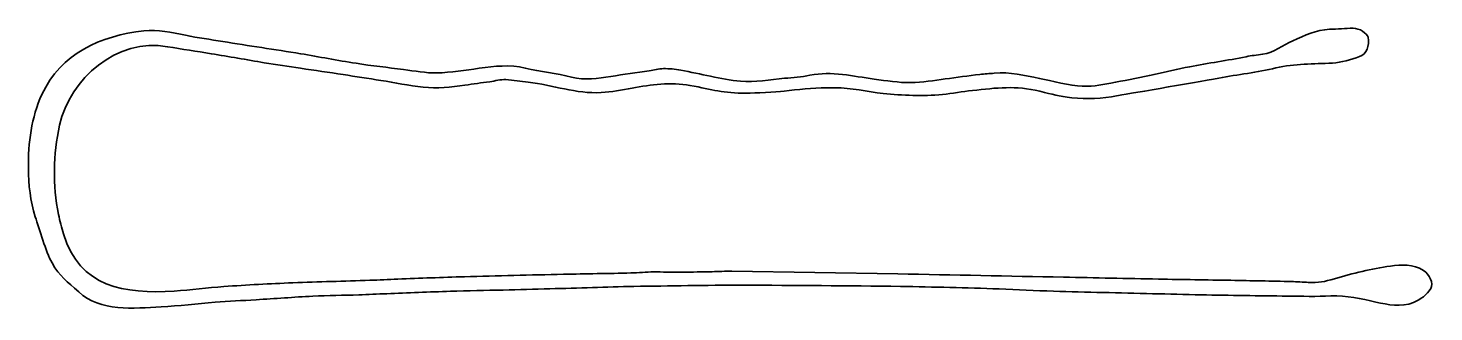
# Model space of a CAD drawing. Extents: x 252 to 528, y -329 to -273.
import ezdxf

# ---------------------------------------------------------------- set-up
doc = ezdxf.new("R2010")
doc.units = 0
doc.header["$MEASUREMENT"] = 0
doc.layers.add('Layer 1', color=7, linetype='Continuous')

msp = doc.modelspace()

# ---------------------------------------------------------------- linework, layer by layer
at = {"layer": 'Layer 1', "color": 7, "lineweight": 35, "true_color": 0xffffff}
msp.add_open_spline([(258.27, -309.83), (257.12, -304.05), (257.17, -298.03), (258.45, -292.28), (260.52, -283), (269.75, -275.09), (279.68, -276.8), (282.53, -277.29), (285.4, -277.7), (288.26, -278.18), (291.73, -278.76), (295.2, -279.37), (298.68, -279.95), (301.04, -280.34), (303.4, -280.69), (305.76, -281.05), (308.55, -281.47), (311.35, -281.86), (314.14, -282.29), (316.61, -282.66), (319.09, -283.08), (321.57, -283.44), (324.28, -283.85), (327.09, -284.49), (329.87, -284.78), (332.65, -285.07), (335.34, -284.79), (338.08, -284.39), (339.71, -284.15), (341.34, -283.92), (342.96, -283.69), (344.01, -283.54), (345.07, -283.25), (346.11, -283.28), (347.59, -283.34), (349.05, -283.66), (350.53, -283.81), (355.33, -284.3), (359.94, -286.15), (364.84, -285.82), (366.87, -285.69), (368.9, -285.37), (370.9, -284.98), (374.68, -284.26), (378.46, -283.76), (382.29, -284.43), (386.78, -285.23), (388.76, -286.02), (393.41, -285.94), (394.99, -285.91), (399.21, -285.77), (400.76, -285.57), (403.54, -285.19), (406.26, -284.93), (409.09, -284.87), (409.09, -284.87), (410.76, -284.87), (410.76, -284.87), (413.97, -284.86), (417.05, -285.72), (420.24, -286.01), (424.1, -286.37), (427.99, -286.6), (431.86, -286.21), (433.83, -286.01), (435.79, -285.65), (437.76, -285.43), (442.55, -284.9), (446.24, -284.42), (450.99, -285.57), (453.58, -286.19), (454.66, -286.59), (457.32, -286.87), (460.1, -287.16), (463.46, -287.02), (466.06, -286.5), (467.37, -286.23), (480.92, -283.96), (486.18, -282.97), (489.9, -282.27), (493.7, -281.88), (497.38, -280.99), (501.06, -280.09), (504.75, -280.24), (508.46, -280.03), (510.25, -279.94), (512.06, -279.35), (513.78, -278.76), (515.18, -278.26), (515.8, -276.59), (515.49, -274.96), (515.34, -274.19), (513.73, -273.14), (512.56, -273.16), (511.01, -273.19), (509.47, -273.33), (507.92, -273.38), (505.31, -273.47), (503.02, -274.62), (500.71, -275.64), (498.72, -276.51), (497.03, -277.99), (494.75, -278.29), (493.66, -278.44), (492.58, -278.56), (491.51, -278.78), (487.84, -279.52), (484.12, -280.03), (480.44, -280.74), (478.11, -281.19), (475.79, -281.76), (473.46, -282.25), (470.94, -282.79), (468.43, -283.35), (465.89, -283.79), (463.3, -284.23), (461.91, -284.65), (459.32, -284.59), (456.94, -284.53), (453.32, -283.51), (450.95, -283.05), (447.99, -282.49), (445.14, -281.71), (442.05, -282.02), (441.11, -282.11), (440.16, -282.15), (439.22, -282.26), (436.96, -282.54), (434.7, -282.86), (432.44, -283.14), (430.18, -283.42), (427.92, -283.88), (425.65, -283.88), (423.26, -283.89), (420.87, -283.52), (418.49, -283.19), (414.3, -282.62), (410.16, -281.56), (405.85, -282.43), (404.21, -282.77), (402.54, -282.91), (400.88, -283.03), (398.01, -283.24), (395.06, -283.91), (392.22, -283.61), (388.28, -283.19), (384.4, -282.15), (380.48, -281.43), (379.36, -281.22), (378.21, -281.1), (377.08, -281.12), (376.15, -281.13), (375.23, -281.4), (374.3, -281.54), (371.78, -281.92), (369.25, -282.25), (366.74, -282.67), (364.18, -283.09), (361.67, -283.45), (359.04, -282.78), (356.05, -282.02), (352.94, -281.75), (349.94, -281.02), (346.89, -280.27), (343.92, -280.65), (340.9, -281.06), (338.14, -281.45), (335.37, -281.89), (332.59, -281.96), (330.41, -282.02), (328.21, -281.57), (326.03, -281.3), (322.92, -280.91), (319.79, -280.55), (316.69, -280.07), (313.06, -279.5), (309.45, -278.8), (305.82, -278.19), (303.28, -277.76), (300.72, -277.39), (298.17, -276.99), (295.61, -276.59), (293.06, -276.19), (290.51, -275.78), (288.07, -275.39), (285.62, -275.05), (283.21, -274.56), (280.5, -274.01), (277.78, -273.37), (275.02, -273.68), (266.55, -274.64), (258.71, -278.12), (254.99, -286.21), (252.92, -290.72), (252.29, -295.77), (252.34, -300.73), (252.38, -303.96), (252.7, -307.21), (253.7, -310.28), (254.53, -312.81), (255.72, -317.01), (256.98, -319.36), (258.44, -322.05), (260, -322.97), (262.24, -325.06), (266.44, -329), (273.04, -328.3), (278.39, -328.01), (281.93, -327.82), (285.46, -327.38), (289, -327.1), (291.68, -326.89), (294.37, -326.78), (297.06, -326.61), (300.77, -326.38), (304.47, -326.09), (308.19, -325.91), (311.21, -325.76), (314.23, -325.74), (317.25, -325.65), (319.07, -325.59), (320.9, -325.49), (322.72, -325.41), (326.88, -325.25), (331.05, -325.07), (335.22, -324.94), (338.68, -324.83), (342.14, -324.78), (345.6, -324.69), (348.66, -324.62), (351.72, -324.54), (354.78, -324.45), (357.57, -324.38), (360.35, -324.29), (363.13, -324.21), (365.83, -324.13), (368.53, -324.02), (371.24, -323.98), (378.33, -323.88), (385.43, -323.74), (392.53, -323.75), (402.91, -323.76), (413.29, -323.85), (423.67, -323.99), (430.11, -324.07), (436.56, -324.27), (443, -324.46), (446.57, -324.57), (450.13, -324.82), (453.7, -324.92), (460.18, -325.12), (466.66, -325.25), (473.14, -325.41), (476.33, -325.49), (479.51, -325.59), (482.69, -325.65), (488.35, -325.74), (494.01, -325.82), (499.67, -325.89), (502.5, -325.92), (505.35, -326), (508.18, -325.86), (511.22, -325.71), (514.11, -326.42), (517.03, -327.05), (519.47, -327.58), (521.89, -328.18), (524.39, -327.12), (525.84, -326.51), (527, -325.66), (527.81, -324.38), (528.4, -323.45), (527.51, -321.56), (526.38, -320.83), (524.33, -319.52), (522.02, -319.67), (519.87, -319.98), (516.15, -320.52), (512.48, -321.39), (508.88, -322.46), (506.86, -323.07), (505.76, -323.28), (503.69, -323.19), (502.91, -323.15), (501.26, -323.05), (500.47, -323.03), (496.49, -322.93), (492.51, -322.86), (488.53, -322.78), (483.79, -322.7), (479.05, -322.63), (474.31, -322.54), (468.09, -322.42), (461.88, -322.29), (455.67, -322.16), (444.82, -321.95), (433.98, -321.73), (423.14, -321.5), (423.14, -321.5), (390.48, -320.95), (390.48, -320.95), (389.2, -321), (387.92, -321.05), (386.63, -321.08), (384.67, -321.13), (382.71, -321.16), (380.75, -321.18), (379.73, -321.19), (378.71, -321.19), (377.7, -321.18), (376.86, -321.17), (376.03, -321.09), (375.19, -321.12), (373.69, -321.16), (372.19, -321.3), (370.69, -321.34), (366.27, -321.44), (361.85, -321.49), (357.43, -321.59), (350.94, -321.73), (344.46, -321.88), (337.98, -322.07), (333.61, -322.19), (329.25, -322.38), (324.89, -322.55), (323.06, -322.62), (321.24, -322.72), (319.42, -322.78), (314.37, -322.95), (309.33, -323.07), (304.29, -323.27), (299.78, -323.46), (295.27, -323.69), (290.76, -324), (287.5, -324.23), (284.26, -324.7), (281, -324.9), (271.26, -325.51), (262.37, -324.16), (259.22, -313.66), (258.85, -312.4), (258.53, -311.12), (258.27, -309.83)], degree=3, knots=[0, 0, 0, 0, 1, 1, 1, 2, 2, 2, 3, 3, 3, 4, 4, 4, 5, 5, 5, 6, 6, 6, 7, 7, 7, 8, 8, 8, 9, 9, 9, 10, 10, 10, 11, 11, 11, 12, 12, 12, 13, 13, 13, 14, 14, 14, 15, 15, 15, 16, 16, 16, 17, 17, 17, 18, 18, 18, 19, 19, 19, 20, 20, 20, 21, 21, 21, 22, 22, 22, 23, 23, 23, 24, 24, 24, 25, 25, 25, 26, 26, 26, 27, 27, 27, 28, 28, 28, 29, 29, 29, 30, 30, 30, 31, 31, 31, 32, 32, 32, 33, 33, 33, 34, 34, 34, 35, 35, 35, 36, 36, 36, 37, 37, 37, 38, 38, 38, 39, 39, 39, 40, 40, 40, 41, 41, 41, 42, 42, 42, 43, 43, 43, 44, 44, 44, 45, 45, 45, 46, 46, 46, 47, 47, 47, 48, 48, 48, 49, 49, 49, 50, 50, 50, 51, 51, 51, 52, 52, 52, 53, 53, 53, 54, 54, 54, 55, 55, 55, 56, 56, 56, 57, 57, 57, 58, 58, 58, 59, 59, 59, 60, 60, 60, 61, 61, 61, 62, 62, 62, 63, 63, 63, 64, 64, 64, 65, 65, 65, 66, 66, 66, 67, 67, 67, 68, 68, 68, 69, 69, 69, 70, 70, 70, 71, 71, 71, 72, 72, 72, 73, 73, 73, 74, 74, 74, 75, 75, 75, 76, 76, 76, 77, 77, 77, 78, 78, 78, 79, 79, 79, 80, 80, 80, 81, 81, 81, 82, 82, 82, 83, 83, 83, 84, 84, 84, 85, 85, 85, 86, 86, 86, 87, 87, 87, 88, 88, 88, 89, 89, 89, 90, 90, 90, 91, 91, 91, 92, 92, 92, 93, 93, 93, 94, 94, 94, 95, 95, 95, 96, 96, 96, 97, 97, 97, 98, 98, 98, 99, 99, 99, 100, 100, 100, 101, 101, 101, 102, 102, 102, 103, 103, 103, 104, 104, 104, 105, 105, 105, 106, 106, 106, 107, 107, 107, 108, 108, 108, 109, 109, 109, 110, 110, 110, 111, 111, 111, 112, 112, 112, 113, 113, 113, 114, 114, 114, 114], dxfattribs=at)

doc.saveas('drawing.dxf')
